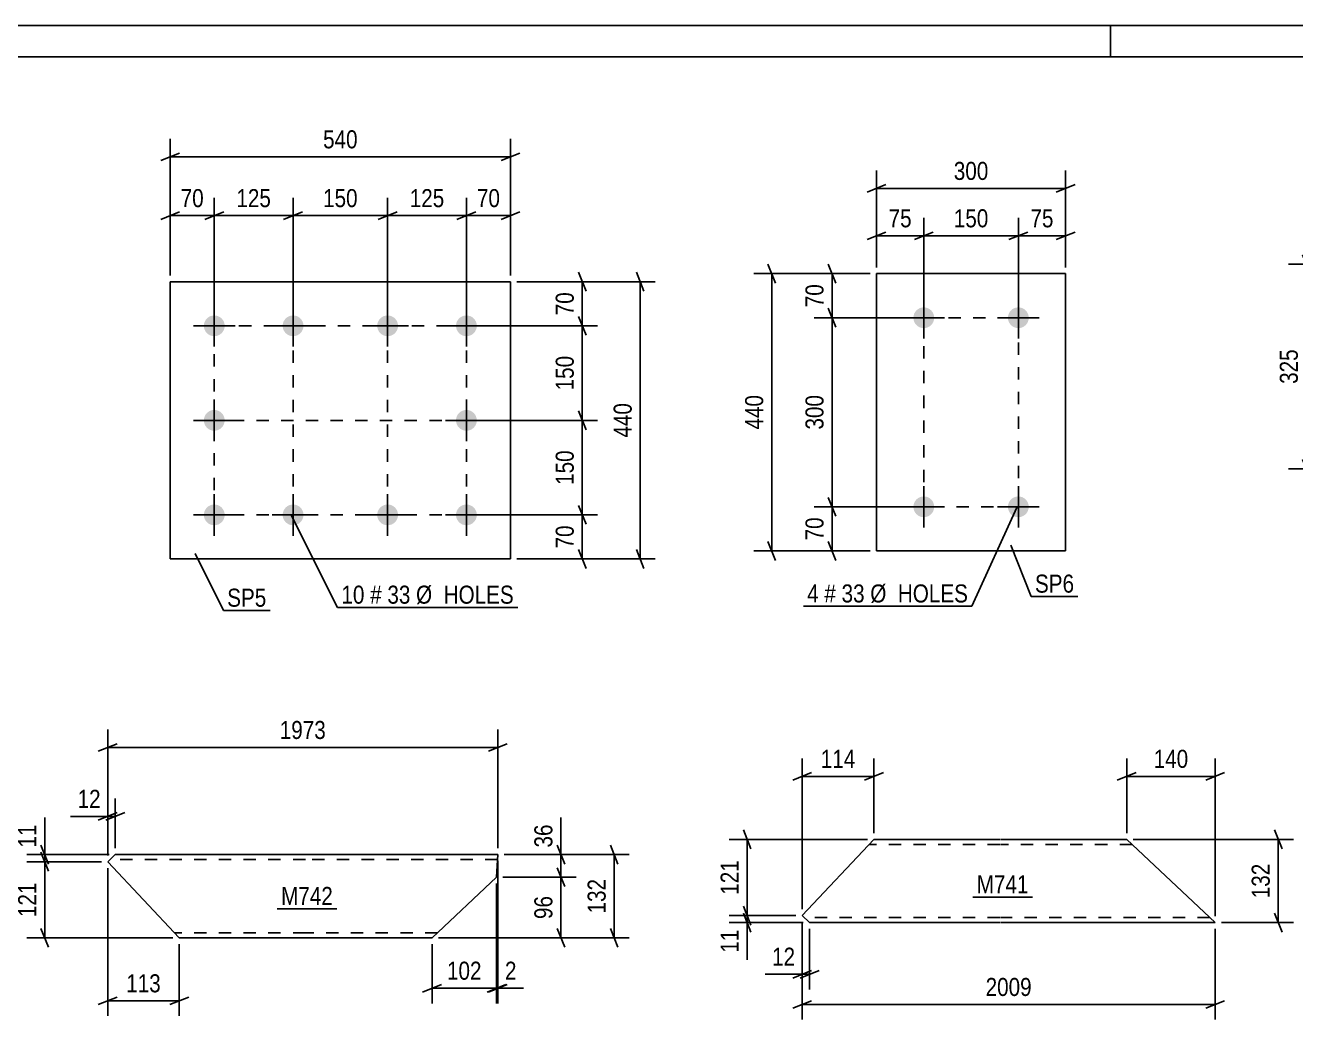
# Model space of a CAD drawing. Header units: millimetres. Extents: x 0 to 841, y 0 to 594.
# Drawn here: x 458.9 to 660.4, y 436.2 to 594 of the extents above; entities that cross this region are included whole.
import ezdxf

# ---------------------------------------------------------------- set-up
doc = ezdxf.new("R2010")
doc.units = ezdxf.units.MM
doc.linetypes.add('DXK_LINE_DOT2', pattern=[3.9198, 1.9599, -1.9599])
doc.styles.add('Arial Narrow', font='ARIALN.TTF', dxfattribs={"height": 0.2})

# ---------------------------------------------------------------- blocks, each defined once
blk = doc.blocks.new('Unknown-761548639-1132')
at = {"color": 5, "linetype": 'Continuous'}
for p, q in [((841, 594), (0, 594)), ((631, 589), (631, 594)), ((836, 589), (5, 589))]:
    blk.add_line(p, q, dxfattribs=at)
blk = doc.blocks.new('Part-761548639-13704 - 13703')
at = {"color": 2, "linetype": 'Continuous'}
for p, q in [((473.14, 462.42), (471.94, 461.29)), ((503.29, 462.42), (473.14, 462.42)), ((533.83, 462.42), (503.39, 462.42)), ((533.83, 462.42), (533.61, 458.84)), ((483.29, 449.22), (471.94, 461.29)), ((533.61, 458.84), (523.39, 449.22)), ((503.29, 449.22), (483.29, 449.22)), ((523.39, 449.22), (503.39, 449.22))]:
    blk.add_line(p, q, dxfattribs=at)
at = {"color": 7, "linetype": 'DXK_LINE_DOT2'}
for p, q in [((503.29, 461.62), (472.29, 461.62)), ((533.78, 461.62), (503.39, 461.62)), ((503.29, 450.02), (482.53, 450.02)), ((524.24, 450.02), (503.39, 450.02))]:
    blk.add_line(p, q, dxfattribs=at)
blk = doc.blocks.new('Part-761548639-13711 - 13710')
at = {"color": 2, "linetype": 'Continuous'}
for p, q in [((582.11, 452.74), (593.49, 464.84)), ((613.49, 464.84), (593.49, 464.84)), ((633.59, 464.84), (613.59, 464.84)), ((647.63, 451.64), (633.59, 464.84)), ((583.28, 451.64), (582.11, 452.74)), ((613.49, 451.64), (583.28, 451.64)), ((647.63, 451.64), (613.59, 451.64))]:
    blk.add_line(p, q, dxfattribs=at)
at = {"color": 7, "linetype": 'DXK_LINE_DOT2'}
for p, q in [((613.49, 464.04), (592.74, 464.04)), ((634.44, 464.04), (613.59, 464.04)), ((613.49, 452.44), (582.43, 452.44)), ((646.78, 452.44), (613.59, 452.44)), ((646.53, 452.68), (646.58, 452.63)), ((646.71, 452.5), (646.78, 452.44))]:
    blk.add_line(p, q, dxfattribs=at)
blk = doc.blocks.new('Part-761548639-13767 - 13766')
at = {"color": 2, "linetype": 'Continuous'}
for p, q in [((593.9, 554.61), (593.9, 510.61)), ((593.9, 554.61), (623.9, 554.61)), ((623.9, 554.61), (623.9, 510.61)), ((593.9, 510.61), (623.9, 510.61))]:
    blk.add_line(p, q, dxfattribs=at)
blk = doc.blocks.new('Bolt-761548639-13768 - 13766')
at = {"linetype": 'Continuous'}
for points in [[(601.4, 549.26, -1), (601.4, 545.96, -1)], [(616.4, 549.26, -1), (616.4, 545.96, -1)], [(601.4, 519.26, -1), (601.4, 515.96, -1)], [(616.4, 519.26, -1), (616.4, 515.96, -1)]]:
    blk.add_hatch(color=1, dxfattribs=at).paths.add_polyline_path(points)
at = {"color": 1, "linetype": 'Continuous'}
for p, q in [((601.4, 550.91), (601.4, 544.31)), ((616.4, 550.91), (616.4, 544.31)), ((598.1, 547.61), (604.7, 547.61)), ((613.1, 547.61), (619.7, 547.61)), ((601.4, 520.91), (601.4, 514.31)), ((616.4, 520.91), (616.4, 514.31)), ((598.1, 517.61), (604.7, 517.61)), ((613.1, 517.61), (619.7, 517.61))]:
    blk.add_line(p, q, dxfattribs=at)
blk = doc.blocks.new('Part-761548639-13776 - 13775')
at = {"color": 2, "linetype": 'Continuous'}
for p, q in [((481.84, 509.33), (481.84, 553.33)), ((481.84, 553.33), (535.84, 553.33)), ((535.84, 553.33), (535.84, 509.33)), ((535.84, 509.33), (481.84, 509.33))]:
    blk.add_line(p, q, dxfattribs=at)
blk = doc.blocks.new('Bolt-761548639-13777 - 13775')
at = {"linetype": 'Continuous'}
for points in [[(488.84, 547.98, -1), (488.84, 544.68, -1)], [(501.34, 547.98, -1), (501.34, 544.68, -1)], [(516.34, 547.98, -1), (516.34, 544.68, -1)], [(528.84, 547.98, -1), (528.84, 544.68, -1)], [(488.84, 532.98, -1), (488.84, 529.68, -1)], [(528.84, 532.98, -1), (528.84, 529.68, -1)], [(488.84, 517.98, -1), (488.84, 514.68, -1)], [(501.34, 517.98, -1), (501.34, 514.68, -1)], [(516.34, 517.98, -1), (516.34, 514.68, -1)], [(528.84, 517.98, -1), (528.84, 514.68, -1)]]:
    blk.add_hatch(color=1, dxfattribs=at).paths.add_polyline_path(points)
at = {"color": 1, "linetype": 'Continuous'}
for p, q in [((488.84, 549.63), (488.84, 543.03)), ((501.34, 549.63), (501.34, 543.03)), ((516.34, 549.63), (516.34, 543.03)), ((528.84, 549.63), (528.84, 543.03)), ((485.54, 546.33), (492.14, 546.33)), ((498.04, 546.33), (504.64, 546.33)), ((513.04, 546.33), (519.64, 546.33)), ((525.54, 546.33), (532.14, 546.33)), ((488.84, 534.63), (488.84, 528.03)), ((528.84, 534.63), (528.84, 528.03)), ((485.54, 531.33), (492.14, 531.33)), ((525.54, 531.33), (532.14, 531.33)), ((488.84, 519.63), (488.84, 513.03)), ((501.34, 519.63), (501.34, 513.03)), ((516.34, 519.63), (516.34, 513.03)), ((528.84, 519.63), (528.84, 513.03)), ((485.54, 516.33), (492.14, 516.33)), ((498.04, 516.33), (504.64, 516.33)), ((513.04, 516.33), (519.64, 516.33)), ((525.54, 516.33), (532.14, 516.33))]:
    blk.add_line(p, q, dxfattribs=at)
blk = doc.blocks.new('Rectangle-761548639-20923 - 13766')
at = {"color": 1, "linetype": 'DXK_LINE_DOT2'}
blk.add_lwpolyline([(601.4, 547.61), (616.4, 547.61), (616.4, 517.61), (601.4, 517.61), (601.4, 547.61)], close=True, dxfattribs=at)
blk = doc.blocks.new('Rectangle-761548639-20885 - 13775')
at = {"color": 1, "linetype": 'DXK_LINE_DOT2'}
blk.add_lwpolyline([(488.84, 546.33), (528.84, 546.33), (528.84, 516.33), (488.84, 516.33), (488.84, 546.33)], close=True, dxfattribs=at)
blk = doc.blocks.new('Line-761548639-20895 - 13775')
at = {"color": 1, "linetype": 'DXK_LINE_DOT2'}
blk.add_line((501.34, 546.33), (501.34, 516.13), dxfattribs=at)
blk = doc.blocks.new('Line-761548639-20899 - 13775')
at = {"color": 1, "linetype": 'DXK_LINE_DOT2'}
blk.add_line((516.34, 546.33), (516.34, 516.33), dxfattribs=at)
blk = doc.blocks.new('Line-761548639-20906 - 13775')
at = {"color": 1, "linetype": 'DXK_LINE_DOT2'}
blk.add_line((528.84, 531.33), (488.94, 531.33), dxfattribs=at)
blk = doc.blocks.new('StraightDimension-761548639-21316 - 13703')
at = {"color": 7, "linetype": 'Continuous'}
for p, q in [((461.34, 463.92), (462.54, 460.92)), ((472.14, 462.42), (459.09, 462.42)), ((462.54, 459.79), (461.34, 462.79)), ((461.94, 461.29), (461.94, 462.42)), ((470.94, 461.29), (459.09, 461.29))]:
    blk.add_line(p, q, dxfattribs=at)
at = {"color": 0}
blk.add_wipeout([(461.19, 467.8), (456.99, 467.8), (456.99, 462.95), (461.19, 462.95)], dxfattribs=at)
at = {"color": 7, "linetype": 'Continuous'}
blk.add_line((461.94, 462.42), (461.94, 468.33), dxfattribs=at)
blk.add_line((461.94, 462.42), (461.94, 468.33), dxfattribs=at)
at = {"color": 3, "style": 'Arial Narrow'}
blk.add_text('11', height=2.863, rotation=90.0002, dxfattribs=at).set_placement((460.59, 463.55))
blk = doc.blocks.new('StraightDimension-761548639-14001 - 13703')
at = {"color": 7, "linetype": 'Continuous'}
for p, q in [((471.94, 462.29), (471.94, 482.27)), ((533.83, 463.42), (533.83, 482.27)), ((473.44, 480.02), (470.44, 478.82)), ((532.33, 478.82), (535.33, 480.02)), ((471.94, 479.42), (533.83, 479.42))]:
    blk.add_line(p, q, dxfattribs=at)
at = {"color": 0}
blk.add_wipeout([(507.14, 480.17), (507.14, 484.37), (498.63, 484.37), (498.63, 480.17)], dxfattribs=at)
at = {"color": 3, "style": 'Arial Narrow'}
blk.add_text('1973', height=2.863, dxfattribs=at).set_placement((499.23, 480.77))
blk = doc.blocks.new('StraightDimension-761548639-13993 - 13703')
at = {"color": 7, "linetype": 'Continuous'}
for p, q in [((543.23, 463.92), (544.43, 460.92)), ((534.83, 462.42), (546.23, 462.42)), ((543.83, 458.84), (543.83, 462.42)), ((544.43, 457.34), (543.23, 460.34)), ((534.61, 458.84), (546.23, 458.84))]:
    blk.add_line(p, q, dxfattribs=at)
at = {"color": 0}
blk.add_wipeout([(543.08, 467.8), (538.88, 467.8), (538.88, 462.95), (543.08, 462.95)], dxfattribs=at)
at = {"color": 7, "linetype": 'Continuous'}
blk.add_line((543.83, 462.42), (543.83, 468.33), dxfattribs=at)
blk.add_line((543.83, 462.42), (543.83, 468.33), dxfattribs=at)
at = {"color": 3, "style": 'Arial Narrow'}
blk.add_text('36', height=2.863, rotation=90.0002, dxfattribs=at).set_placement((542.48, 463.55))
blk = doc.blocks.new('StraightDimension-761548639-13981 - 13703')
at = {"color": 7, "linetype": 'Continuous'}
for p, q in [((471.94, 462.29), (471.94, 471.34)), ((473.14, 463.42), (473.14, 471.34)), ((470.44, 467.89), (473.44, 469.09)), ((474.64, 469.09), (471.64, 467.89)), ((471.94, 468.49), (473.14, 468.49))]:
    blk.add_line(p, q, dxfattribs=at)
at = {"color": 0}
blk.add_wipeout([(471.41, 469.24), (471.41, 473.44), (466.56, 473.44), (466.56, 469.24)], dxfattribs=at)
at = {"color": 7, "linetype": 'Continuous'}
blk.add_line((471.94, 468.49), (466.03, 468.49), dxfattribs=at)
blk.add_line((471.94, 468.49), (466.03, 468.49), dxfattribs=at)
at = {"color": 3, "style": 'Arial Narrow'}
blk.add_text('12', height=2.863, dxfattribs=at).set_placement((467.16, 469.84))
blk = doc.blocks.new('StraightDimension-761548639-13973 - 13703')
at = {"color": 7, "linetype": 'Continuous'}
for p, q in [((471.94, 460.29), (471.94, 436.82)), ((483.29, 448.22), (483.29, 436.82)), ((470.44, 438.62), (473.44, 439.82)), ((484.79, 439.82), (481.79, 438.62)), ((471.94, 439.22), (483.29, 439.22))]:
    blk.add_line(p, q, dxfattribs=at)
at = {"color": 0}
blk.add_wipeout([(480.95, 439.97), (480.95, 444.17), (474.27, 444.17), (474.27, 439.97)], dxfattribs=at)
at = {"color": 3, "style": 'Arial Narrow'}
blk.add_text('113', height=2.863, dxfattribs=at).set_placement((474.87, 440.57))
blk = doc.blocks.new('StraightDimension-761548639-13994 - 13703')
at = {"color": 7, "linetype": 'Continuous'}
for p, q in [((543.23, 460.34), (544.43, 457.34)), ((534.61, 458.84), (546.23, 458.84)), ((543.83, 449.22), (543.83, 458.84)), ((544.43, 447.72), (543.23, 450.72)), ((524.39, 449.22), (546.23, 449.22))]:
    blk.add_line(p, q, dxfattribs=at)
at = {"color": 0}
blk.add_wipeout([(543.08, 456.46), (538.88, 456.46), (538.88, 451.6), (543.08, 451.6)], dxfattribs=at)
at = {"color": 3, "style": 'Arial Narrow'}
blk.add_text('96', height=2.863, rotation=90.0002, dxfattribs=at).set_placement((542.48, 452.2))
blk = doc.blocks.new('StraightDimension-761548639-21317 - 13703')
at = {"color": 7, "linetype": 'Continuous'}
for p, q in [((461.34, 462.79), (462.54, 459.79)), ((470.94, 461.29), (459.09, 461.29)), ((461.94, 449.22), (461.94, 461.29)), ((462.54, 447.72), (461.34, 450.72)), ((482.29, 449.22), (459.09, 449.22))]:
    blk.add_line(p, q, dxfattribs=at)
at = {"color": 0}
blk.add_wipeout([(461.19, 458.6), (456.99, 458.6), (456.99, 451.91), (461.19, 451.91)], dxfattribs=at)
at = {"color": 3, "style": 'Arial Narrow'}
blk.add_text('121', height=2.863, rotation=90.0002, dxfattribs=at).set_placement((460.59, 452.51))
blk = doc.blocks.new('StraightDimension-761548639-21427 - 13703')
at = {"color": 7, "linetype": 'Continuous'}
for p, q in [((552.88, 460.92), (551.68, 463.92)), ((534.83, 462.42), (554.68, 462.42)), ((552.28, 449.22), (552.28, 462.42)), ((551.68, 450.72), (552.88, 447.72)), ((524.39, 449.22), (554.68, 449.22))]:
    blk.add_line(p, q, dxfattribs=at)
at = {"color": 0}
blk.add_wipeout([(551.53, 459.16), (547.33, 459.16), (547.33, 452.48), (551.53, 452.48)], dxfattribs=at)
at = {"color": 3, "style": 'Arial Narrow'}
blk.add_text('132', height=2.863, rotation=90.0002, dxfattribs=at).set_placement((550.93, 453.08))
blk = doc.blocks.new('StraightDimension-761548639-21441 - 13703')
at = {"color": 7, "linetype": 'Continuous'}
for p, q in [((533.83, 461.42), (533.83, 438.82)), ((533.61, 457.84), (533.61, 438.82)), ((532.11, 440.62), (535.11, 441.82)), ((535.33, 441.82), (532.33, 440.62)), ((533.61, 441.22), (533.83, 441.22))]:
    blk.add_line(p, q, dxfattribs=at)
at = {"color": 0}
blk.add_wipeout([(537.39, 441.97), (537.39, 446.17), (534.36, 446.17), (534.36, 441.97)], dxfattribs=at)
at = {"color": 7, "linetype": 'Continuous'}
blk.add_line((533.83, 441.22), (537.91, 441.22), dxfattribs=at)
blk.add_line((533.83, 441.22), (537.91, 441.22), dxfattribs=at)
at = {"color": 3, "style": 'Arial Narrow'}
blk.add_text('2', height=2.86, dxfattribs=at).set_placement((534.96, 442.57))
blk = doc.blocks.new('StraightDimension-761548639-21442 - 13703')
at = {"color": 7, "linetype": 'Continuous'}
for p, q in [((533.61, 457.84), (533.61, 438.82)), ((523.39, 448.22), (523.39, 438.82)), ((521.89, 440.62), (524.89, 441.82)), ((535.11, 441.82), (532.11, 440.62)), ((523.39, 441.22), (533.61, 441.22))]:
    blk.add_line(p, q, dxfattribs=at)
at = {"color": 0}
blk.add_wipeout([(531.84, 441.97), (531.84, 446.17), (525.16, 446.17), (525.16, 441.97)], dxfattribs=at)
at = {"color": 3, "style": 'Arial Narrow'}
blk.add_text('102', height=2.863, dxfattribs=at).set_placement((525.76, 442.57))
blk = doc.blocks.new('StraightDimension-761548639-21466 - 13710')
at = {"color": 7, "linetype": 'Continuous'}
for p, q in [((572.78, 466.34), (573.98, 463.34)), ((592.49, 464.84), (570.53, 464.84)), ((573.38, 452.74), (573.38, 464.84)), ((573.98, 451.24), (572.78, 454.24)), ((581.11, 452.74), (570.53, 452.74))]:
    blk.add_line(p, q, dxfattribs=at)
at = {"color": 0}
blk.add_wipeout([(572.63, 462.13), (568.43, 462.13), (568.43, 455.45), (572.63, 455.45)], dxfattribs=at)
at = {"color": 3, "style": 'Arial Narrow'}
blk.add_text('121', height=2.863, rotation=90.0002, dxfattribs=at).set_placement((572.03, 456.05))
blk = doc.blocks.new('StraightDimension-761548639-14013 - 13710')
at = {"color": 7, "linetype": 'Continuous'}
for p, q in [((582.11, 451.74), (582.11, 441.04)), ((583.28, 450.64), (583.28, 441.04)), ((580.61, 442.84), (583.61, 444.04)), ((584.78, 444.04), (581.78, 442.84)), ((582.11, 443.44), (583.28, 443.44))]:
    blk.add_line(p, q, dxfattribs=at)
at = {"color": 0}
blk.add_wipeout([(581.59, 444.19), (581.59, 448.39), (576.73, 448.39), (576.73, 444.19)], dxfattribs=at)
at = {"color": 7, "linetype": 'Continuous'}
blk.add_line((582.11, 443.44), (576.21, 443.44), dxfattribs=at)
blk.add_line((582.11, 443.44), (576.21, 443.44), dxfattribs=at)
at = {"color": 3, "style": 'Arial Narrow'}
blk.add_text('12', height=2.863, dxfattribs=at).set_placement((577.33, 444.79))
blk = doc.blocks.new('StraightDimension-761548639-14005 - 13710')
at = {"color": 7, "linetype": 'Continuous'}
for p, q in [((633.59, 465.84), (633.59, 477.69)), ((647.63, 452.64), (647.63, 477.69)), ((635.09, 475.44), (632.09, 474.24)), ((633.59, 474.84), (647.63, 474.84)), ((646.13, 474.24), (649.13, 475.44))]:
    blk.add_line(p, q, dxfattribs=at)
at = {"color": 0}
blk.add_wipeout([(643.95, 475.59), (643.95, 479.79), (637.27, 479.79), (637.27, 475.59)], dxfattribs=at)
at = {"color": 3, "style": 'Arial Narrow'}
blk.add_text('140', height=2.863, dxfattribs=at).set_placement((637.87, 476.19))
blk = doc.blocks.new('StraightDimension-761548639-14025 - 13710')
at = {"color": 7, "linetype": 'Continuous'}
for p, q in [((658.23, 463.34), (657.03, 466.34)), ((634.59, 464.84), (660.03, 464.84)), ((657.63, 451.64), (657.63, 464.84)), ((648.63, 451.64), (660.03, 451.64)), ((657.03, 453.14), (658.23, 450.14))]:
    blk.add_line(p, q, dxfattribs=at)
at = {"color": 0}
blk.add_wipeout([(656.88, 461.58), (652.68, 461.58), (652.68, 454.9), (656.88, 454.9)], dxfattribs=at)
at = {"color": 3, "style": 'Arial Narrow'}
blk.add_text('132', height=2.863, rotation=90.0002, dxfattribs=at).set_placement((656.28, 455.5))
blk = doc.blocks.new('StraightDimension-761548639-14009 - 13710')
at = {"color": 7, "linetype": 'Continuous'}
for p, q in [((582.11, 453.74), (582.11, 477.69)), ((593.49, 465.84), (593.49, 477.69)), ((580.61, 474.24), (583.61, 475.44)), ((582.11, 474.84), (593.49, 474.84)), ((594.99, 475.44), (591.99, 474.24))]:
    blk.add_line(p, q, dxfattribs=at)
at = {"color": 0}
blk.add_wipeout([(591.14, 475.59), (591.14, 479.79), (584.46, 479.79), (584.46, 475.59)], dxfattribs=at)
at = {"color": 3, "style": 'Arial Narrow'}
blk.add_text('114', height=2.863, dxfattribs=at).set_placement((585.06, 476.19))
blk = doc.blocks.new('StraightDimension-761548639-14031 - 13710')
at = {"color": 7, "linetype": 'Continuous'}
for p, q in [((582.11, 451.74), (582.11, 436.24)), ((647.63, 450.64), (647.63, 436.24)), ((583.61, 439.24), (580.61, 438.04)), ((582.11, 438.64), (647.63, 438.64)), ((646.13, 438.04), (649.13, 439.24))]:
    blk.add_line(p, q, dxfattribs=at)
at = {"color": 0}
blk.add_wipeout([(619.13, 439.39), (619.13, 443.59), (610.61, 443.59), (610.61, 439.39)], dxfattribs=at)
at = {"color": 3, "style": 'Arial Narrow'}
blk.add_text('2009', height=2.863, dxfattribs=at).set_placement((611.21, 439.99))
blk = doc.blocks.new('StraightDimension-761548639-21467 - 13710')
at = {"color": 7, "linetype": 'Continuous'}
for p, q in [((572.78, 454.24), (573.98, 451.24)), ((581.11, 452.74), (570.53, 452.74)), ((582.28, 451.64), (570.53, 451.64)), ((573.98, 450.14), (572.78, 453.14)), ((573.38, 451.64), (573.38, 452.74))]:
    blk.add_line(p, q, dxfattribs=at)
at = {"color": 0}
blk.add_wipeout([(572.63, 451.12), (568.43, 451.12), (568.43, 446.26), (572.63, 446.26)], dxfattribs=at)
at = {"color": 7, "linetype": 'Continuous'}
blk.add_line((573.38, 451.64), (573.38, 445.74), dxfattribs=at)
blk.add_line((573.38, 451.64), (573.38, 445.74), dxfattribs=at)
at = {"color": 3, "style": 'Arial Narrow'}
blk.add_text('11', height=2.863, rotation=90.0002, dxfattribs=at).set_placement((572.03, 446.86))
blk = doc.blocks.new('StraightDimension-761548639-14071 - 13742')
at = {"color": 7, "linetype": 'Continuous'}
for p, q in [((662.69, 554.62), (661.49, 557.62)), ((680.76, 556.12), (659.24, 556.12)), ((662.09, 523.62), (662.09, 556.12)), ((661.49, 525.12), (662.69, 522.12)), ((680.76, 523.62), (659.24, 523.62))]:
    blk.add_line(p, q, dxfattribs=at)
at = {"color": 0}
blk.add_wipeout([(661.34, 543.21), (657.14, 543.21), (657.14, 536.52), (661.34, 536.52)], dxfattribs=at)
at = {"color": 3, "style": 'Arial Narrow'}
blk.add_text('325', height=2.863, rotation=90.0002, dxfattribs=at).set_placement((660.74, 537.12))
blk = doc.blocks.new('StraightDimension-761548639-14112 - 13766')
at = {"color": 7, "linetype": 'Continuous'}
for p, q in [((587.44, 546.11), (586.24, 549.11)), ((600.4, 547.61), (583.99, 547.61)), ((586.84, 517.61), (586.84, 547.61)), ((586.24, 519.11), (587.44, 516.11)), ((600.4, 517.61), (583.99, 517.61))]:
    blk.add_line(p, q, dxfattribs=at)
at = {"color": 0}
blk.add_wipeout([(586.09, 535.95), (581.89, 535.95), (581.89, 529.27), (586.09, 529.27)], dxfattribs=at)
at = {"color": 3, "style": 'Arial Narrow'}
blk.add_text('300', height=2.863, rotation=90.0002, dxfattribs=at).set_placement((585.49, 529.87))
blk = doc.blocks.new('StraightDimension-761548639-14113 - 13766')
at = {"color": 7, "linetype": 'Continuous'}
for p, q in [((586.24, 519.11), (587.44, 516.11)), ((600.4, 517.61), (583.99, 517.61)), ((586.84, 510.61), (586.84, 517.61)), ((587.44, 509.11), (586.24, 512.11)), ((592.9, 510.61), (583.99, 510.61))]:
    blk.add_line(p, q, dxfattribs=at)
at = {"color": 0}
blk.add_wipeout([(586.09, 516.54), (581.89, 516.54), (581.89, 511.68), (586.09, 511.68)], dxfattribs=at)
at = {"color": 3, "style": 'Arial Narrow'}
blk.add_text('70', height=2.863, rotation=90.0002, dxfattribs=at).set_placement((585.49, 512.28))
blk = doc.blocks.new('StraightDimension-761548639-14111 - 13766')
at = {"color": 7, "linetype": 'Continuous'}
for p, q in [((592.9, 554.61), (583.99, 554.61)), ((586.24, 556.11), (587.44, 553.11)), ((586.84, 547.61), (586.84, 554.61)), ((587.44, 546.11), (586.24, 549.11)), ((600.4, 547.61), (583.99, 547.61))]:
    blk.add_line(p, q, dxfattribs=at)
at = {"color": 0}
blk.add_wipeout([(586.09, 553.54), (581.89, 553.54), (581.89, 548.68), (586.09, 548.68)], dxfattribs=at)
at = {"color": 3, "style": 'Arial Narrow'}
blk.add_text('70', height=2.863, rotation=90.0002, dxfattribs=at).set_placement((585.49, 549.28))
blk = doc.blocks.new('StraightDimension-761548639-14123 - 13766')
at = {"color": 7, "linetype": 'Continuous'}
for p, q in [((592.9, 554.61), (574.42, 554.61)), ((577.87, 553.11), (576.67, 556.11)), ((577.27, 510.61), (577.27, 554.61)), ((576.67, 512.11), (577.87, 509.11)), ((592.9, 510.61), (574.42, 510.61))]:
    blk.add_line(p, q, dxfattribs=at)
at = {"color": 0}
blk.add_wipeout([(576.52, 535.95), (572.32, 535.95), (572.32, 529.27), (576.52, 529.27)], dxfattribs=at)
at = {"color": 3, "style": 'Arial Narrow'}
blk.add_text('440', height=2.863, rotation=90.0002, dxfattribs=at).set_placement((575.92, 529.87))
blk = doc.blocks.new('StraightDimension-761548639-14127 - 13766')
at = {"color": 7, "linetype": 'Continuous'}
for p, q in [((616.4, 548.61), (616.4, 563.46)), ((623.9, 555.61), (623.9, 563.46)), ((614.9, 560.01), (617.9, 561.21)), ((616.4, 560.61), (623.9, 560.61)), ((625.4, 561.21), (622.4, 560.01))]:
    blk.add_line(p, q, dxfattribs=at)
at = {"color": 0}
blk.add_wipeout([(622.58, 561.36), (622.58, 565.56), (617.72, 565.56), (617.72, 561.36)], dxfattribs=at)
at = {"color": 3, "style": 'Arial Narrow'}
blk.add_text('75', height=2.863, dxfattribs=at).set_placement((618.32, 561.96))
blk = doc.blocks.new('StraightDimension-761548639-14128 - 13766')
at = {"color": 7, "linetype": 'Continuous'}
for p, q in [((601.4, 548.61), (601.4, 563.46)), ((616.4, 548.61), (616.4, 563.46)), ((602.9, 561.21), (599.9, 560.01)), ((601.4, 560.61), (616.4, 560.61)), ((614.9, 560.01), (617.9, 561.21))]:
    blk.add_line(p, q, dxfattribs=at)
at = {"color": 0}
blk.add_wipeout([(612.24, 561.36), (612.24, 565.56), (605.56, 565.56), (605.56, 561.36)], dxfattribs=at)
at = {"color": 3, "style": 'Arial Narrow'}
blk.add_text('150', height=2.863, dxfattribs=at).set_placement((606.16, 561.96))
blk = doc.blocks.new('StraightDimension-761548639-14129 - 13766')
at = {"color": 7, "linetype": 'Continuous'}
for p, q in [((593.9, 555.61), (593.9, 563.46)), ((601.4, 548.61), (601.4, 563.46)), ((592.4, 560.01), (595.4, 561.21)), ((593.9, 560.61), (601.4, 560.61)), ((602.9, 561.21), (599.9, 560.01))]:
    blk.add_line(p, q, dxfattribs=at)
at = {"color": 0}
blk.add_wipeout([(600.08, 561.36), (600.08, 565.56), (595.22, 565.56), (595.22, 561.36)], dxfattribs=at)
at = {"color": 3, "style": 'Arial Narrow'}
blk.add_text('75', height=2.863, dxfattribs=at).set_placement((595.82, 561.96))
blk = doc.blocks.new('StraightDimension-761548639-14139 - 13766')
at = {"color": 7, "linetype": 'Continuous'}
for p, q in [((593.9, 555.61), (593.9, 570.98)), ((623.9, 555.61), (623.9, 570.98)), ((595.4, 568.73), (592.4, 567.53)), ((622.4, 567.53), (625.4, 568.73)), ((593.9, 568.13), (623.9, 568.13))]:
    blk.add_line(p, q, dxfattribs=at)
at = {"color": 0}
blk.add_wipeout([(612.24, 568.88), (612.24, 573.08), (605.56, 573.08), (605.56, 568.88)], dxfattribs=at)
at = {"color": 3, "style": 'Arial Narrow'}
blk.add_text('300', height=2.863, dxfattribs=at).set_placement((606.16, 569.48))
blk = doc.blocks.new('StraightDimension-761548639-14167 - 13775')
at = {"color": 7, "linetype": 'Continuous'}
for p, q in [((481.84, 554.33), (481.84, 566.66)), ((488.84, 547.33), (488.84, 566.66)), ((480.34, 563.21), (483.34, 564.41)), ((490.34, 564.41), (487.34, 563.21)), ((481.84, 563.81), (488.84, 563.81))]:
    blk.add_line(p, q, dxfattribs=at)
at = {"color": 0}
blk.add_wipeout([(487.77, 564.56), (487.77, 568.76), (482.91, 568.76), (482.91, 564.56)], dxfattribs=at)
at = {"color": 3, "style": 'Arial Narrow'}
blk.add_text('70', height=2.863, dxfattribs=at).set_placement((483.51, 565.16))
blk = doc.blocks.new('StraightDimension-761548639-14159 - 13775')
at = {"color": 7, "linetype": 'Continuous'}
for p, q in [((557.01, 551.83), (555.81, 554.83)), ((536.84, 553.33), (558.81, 553.33)), ((556.41, 509.33), (556.41, 553.33)), ((555.81, 510.83), (557.01, 507.83)), ((536.84, 509.33), (558.81, 509.33))]:
    blk.add_line(p, q, dxfattribs=at)
at = {"color": 0}
blk.add_wipeout([(555.66, 534.67), (551.46, 534.67), (551.46, 527.99), (555.66, 527.99)], dxfattribs=at)
at = {"color": 3, "style": 'Arial Narrow'}
blk.add_text('440', height=2.863, rotation=90.0002, dxfattribs=at).set_placement((555.06, 528.59))
blk = doc.blocks.new('StraightDimension-761548639-14143 - 13775')
at = {"color": 7, "linetype": 'Continuous'}
for p, q in [((546.62, 554.83), (547.82, 551.83)), ((536.84, 553.33), (549.62, 553.33)), ((547.22, 546.33), (547.22, 553.33)), ((529.84, 546.33), (549.62, 546.33)), ((547.82, 544.83), (546.62, 547.83))]:
    blk.add_line(p, q, dxfattribs=at)
at = {"color": 0}
blk.add_wipeout([(546.47, 552.26), (542.27, 552.26), (542.27, 547.4), (546.47, 547.4)], dxfattribs=at)
at = {"color": 3, "style": 'Arial Narrow'}
blk.add_text('70', height=2.863, rotation=90.0002, dxfattribs=at).set_placement((545.87, 548))
blk = doc.blocks.new('StraightDimension-761548639-14144 - 13775')
at = {"color": 7, "linetype": 'Continuous'}
for p, q in [((529.84, 546.33), (549.62, 546.33)), ((547.82, 544.83), (546.62, 547.83)), ((547.22, 531.33), (547.22, 546.33)), ((546.62, 532.83), (547.82, 529.83)), ((529.84, 531.33), (549.62, 531.33))]:
    blk.add_line(p, q, dxfattribs=at)
at = {"color": 0}
blk.add_wipeout([(546.47, 542.17), (542.27, 542.17), (542.27, 535.49), (546.47, 535.49)], dxfattribs=at)
at = {"color": 3, "style": 'Arial Narrow'}
blk.add_text('150', height=2.863, rotation=90.0002, dxfattribs=at).set_placement((545.87, 536.09))
blk = doc.blocks.new('StraightDimension-761548639-14145 - 13775')
at = {"color": 7, "linetype": 'Continuous'}
for p, q in [((547.82, 529.83), (546.62, 532.83)), ((529.84, 531.33), (549.62, 531.33)), ((547.22, 516.33), (547.22, 531.33)), ((529.84, 516.33), (549.62, 516.33)), ((546.62, 517.83), (547.82, 514.83))]:
    blk.add_line(p, q, dxfattribs=at)
at = {"color": 0}
blk.add_wipeout([(546.47, 527.17), (542.27, 527.17), (542.27, 520.49), (546.47, 520.49)], dxfattribs=at)
at = {"color": 3, "style": 'Arial Narrow'}
blk.add_text('150', height=2.863, rotation=90.0002, dxfattribs=at).set_placement((545.87, 521.09))
blk = doc.blocks.new('StraightDimension-761548639-14146 - 13775')
at = {"color": 7, "linetype": 'Continuous'}
for p, q in [((529.84, 516.33), (549.62, 516.33)), ((546.62, 517.83), (547.82, 514.83)), ((547.22, 509.33), (547.22, 516.33)), ((547.82, 507.83), (546.62, 510.83)), ((536.84, 509.33), (549.62, 509.33))]:
    blk.add_line(p, q, dxfattribs=at)
at = {"color": 0}
blk.add_wipeout([(546.47, 515.26), (542.27, 515.26), (542.27, 510.4), (546.47, 510.4)], dxfattribs=at)
at = {"color": 3, "style": 'Arial Narrow'}
blk.add_text('70', height=2.863, rotation=90.0002, dxfattribs=at).set_placement((545.87, 511))
blk = doc.blocks.new('StraightDimension-761548639-14163 - 13775')
at = {"color": 7, "linetype": 'Continuous'}
for p, q in [((528.84, 547.33), (528.84, 566.66)), ((535.84, 554.33), (535.84, 566.66)), ((527.34, 563.21), (530.34, 564.41)), ((537.34, 564.41), (534.34, 563.21)), ((528.84, 563.81), (535.84, 563.81))]:
    blk.add_line(p, q, dxfattribs=at)
at = {"color": 0}
blk.add_wipeout([(534.77, 564.56), (534.77, 568.76), (529.91, 568.76), (529.91, 564.56)], dxfattribs=at)
at = {"color": 3, "style": 'Arial Narrow'}
blk.add_text('70', height=2.863, dxfattribs=at).set_placement((530.51, 565.16))
blk = doc.blocks.new('StraightDimension-761548639-14164 - 13775')
at = {"color": 7, "linetype": 'Continuous'}
for p, q in [((516.34, 547.33), (516.34, 566.66)), ((528.84, 547.33), (528.84, 566.66)), ((514.84, 563.21), (517.84, 564.41)), ((530.34, 564.41), (527.34, 563.21)), ((516.34, 563.81), (528.84, 563.81))]:
    blk.add_line(p, q, dxfattribs=at)
at = {"color": 0}
blk.add_wipeout([(525.93, 564.56), (525.93, 568.76), (519.25, 568.76), (519.25, 564.56)], dxfattribs=at)
at = {"color": 3, "style": 'Arial Narrow'}
blk.add_text('125', height=2.863, dxfattribs=at).set_placement((519.85, 565.16))
blk = doc.blocks.new('StraightDimension-761548639-14165 - 13775')
at = {"color": 7, "linetype": 'Continuous'}
for p, q in [((501.34, 547.33), (501.34, 566.66)), ((516.34, 547.33), (516.34, 566.66)), ((502.84, 564.41), (499.84, 563.21)), ((514.84, 563.21), (517.84, 564.41)), ((501.34, 563.81), (516.34, 563.81))]:
    blk.add_line(p, q, dxfattribs=at)
at = {"color": 0}
blk.add_wipeout([(512.18, 564.56), (512.18, 568.76), (505.5, 568.76), (505.5, 564.56)], dxfattribs=at)
at = {"color": 3, "style": 'Arial Narrow'}
blk.add_text('150', height=2.863, dxfattribs=at).set_placement((506.1, 565.16))
blk = doc.blocks.new('StraightDimension-761548639-14166 - 13775')
at = {"color": 7, "linetype": 'Continuous'}
for p, q in [((488.84, 547.33), (488.84, 566.66)), ((501.34, 547.33), (501.34, 566.66)), ((487.34, 563.21), (490.34, 564.41)), ((502.84, 564.41), (499.84, 563.21)), ((488.84, 563.81), (501.34, 563.81))]:
    blk.add_line(p, q, dxfattribs=at)
at = {"color": 0}
blk.add_wipeout([(498.43, 564.56), (498.43, 568.76), (491.75, 568.76), (491.75, 564.56)], dxfattribs=at)
at = {"color": 3, "style": 'Arial Narrow'}
blk.add_text('125', height=2.863, dxfattribs=at).set_placement((492.35, 565.16))
blk = doc.blocks.new('StraightDimension-761548639-14183 - 13775')
at = {"color": 7, "linetype": 'Continuous'}
for p, q in [((481.84, 554.33), (481.84, 575.99)), ((535.84, 554.33), (535.84, 575.99)), ((483.34, 573.74), (480.34, 572.54)), ((481.84, 573.14), (535.84, 573.14)), ((534.34, 572.54), (537.34, 573.74))]:
    blk.add_line(p, q, dxfattribs=at)
at = {"color": 0}
blk.add_wipeout([(512.18, 573.89), (512.18, 578.09), (505.5, 578.09), (505.5, 573.89)], dxfattribs=at)
at = {"color": 3, "style": 'Arial Narrow'}
blk.add_text('540', height=2.863, dxfattribs=at).set_placement((506.1, 574.49))
blk = doc.blocks.new('Mark-761548639-14336 - 13703')
at = {"color": 0}
blk.add_wipeout([(507.66, 454.43), (507.66, 457.43), (499.44, 457.43), (499.44, 454.43)], dxfattribs=at)
blk.add_wipeout([(507.66, 454.43), (507.66, 457.43), (499.44, 457.43), (499.44, 454.43)], dxfattribs=at)
at = {"color": 30, "linetype": 'Continuous'}
blk.add_line((498.84, 453.83), (508.26, 453.83), dxfattribs=at)
at = {"color": 3, "style": 'Arial Narrow'}
blk.add_text('M742', height=2.863, dxfattribs=at).set_placement((499.44, 454.43))
blk = doc.blocks.new('Mark-761548639-14339 - 13710')
at = {"color": 0}
blk.add_wipeout([(618.02, 456.29), (618.02, 459.29), (609.8, 459.29), (609.8, 456.29)], dxfattribs=at)
blk.add_wipeout([(618.02, 456.29), (618.02, 459.29), (609.8, 459.29), (609.8, 456.29)], dxfattribs=at)
at = {"color": 30, "linetype": 'Continuous'}
blk.add_line((609.2, 455.69), (618.62, 455.69), dxfattribs=at)
at = {"color": 3, "style": 'Arial Narrow'}
blk.add_text('M741', height=2.863, dxfattribs=at).set_placement((609.8, 456.29))
blk = doc.blocks.new('Mark-761548639-14364 - 13766')
at = {"color": 0}
blk.add_wipeout([(625.25, 503.99), (625.25, 506.99), (619.04, 506.99), (619.04, 503.99)], dxfattribs=at)
blk.add_wipeout([(625.25, 503.99), (625.25, 506.99), (619.04, 506.99), (619.04, 503.99)], dxfattribs=at)
at = {"color": 30, "linetype": 'Continuous'}
for p, q in [((615.19, 511.51), (618.44, 503.39)), ((618.44, 503.39), (625.85, 503.39))]:
    blk.add_line(p, q, dxfattribs=at)
at = {"color": 3, "style": 'Arial Narrow'}
blk.add_text('SP6', height=2.863, dxfattribs=at).set_placement((619.04, 503.99))
blk = doc.blocks.new('Mark-761548639-14367 - 13766')
at = {"color": 0}
blk.add_wipeout([(584.73, 502.43), (584.73, 505.43), (582.9, 505.43), (582.9, 502.43)], dxfattribs=at)
blk.add_wipeout([(584.73, 502.43), (584.73, 505.43), (582.9, 505.43), (582.9, 502.43)], dxfattribs=at)
blk.add_wipeout([(587.46, 502.43), (587.46, 505.43), (585.63, 505.43), (585.63, 502.43)], dxfattribs=at)
blk.add_wipeout([(587.46, 502.43), (587.46, 505.43), (585.63, 505.43), (585.63, 502.43)], dxfattribs=at)
at = {"color": 3, "style": 'Arial Narrow'}
blk.add_text('4', height=2.86, dxfattribs=at).set_placement((582.9, 502.43))
at = {"color": 0}
blk.add_wipeout([(592.01, 502.43), (592.01, 505.43), (588.36, 505.43), (588.36, 502.43)], dxfattribs=at)
blk.add_wipeout([(592.01, 502.43), (592.01, 505.43), (588.36, 505.43), (588.36, 502.43)], dxfattribs=at)
at = {"color": 3, "style": 'Arial Narrow'}
for s, height, p in [('#', 2.86, (585.63, 502.43)), ('33', 2.863, (588.36, 502.43))]:
    blk.add_text(s, height=height, dxfattribs=at).set_placement(p)
at = {"color": 0}
blk.add_wipeout([(608.44, 502.43), (608.44, 505.43), (592.91, 505.43), (592.91, 502.43)], dxfattribs=at)
blk.add_wipeout([(608.44, 502.43), (608.44, 505.43), (592.91, 505.43), (592.91, 502.43)], dxfattribs=at)
at = {"color": 7, "linetype": 'Continuous'}
for p in [(616.18, 517.49), (582.3, 501.83)]:
    blk.add_line(p, (609.04, 501.83), dxfattribs=at)
at = {"color": 3, "style": 'Arial Narrow'}
blk.add_text('Ø  HOLES', height=2.863, dxfattribs=at).set_placement((592.91, 502.43))
blk = doc.blocks.new('Mark-761548639-14371 - 13775')
at = {"color": 0}
blk.add_wipeout([(512.67, 502.24), (512.67, 505.24), (509.01, 505.24), (509.01, 502.24)], dxfattribs=at)
blk.add_wipeout([(512.67, 502.24), (512.67, 505.24), (509.01, 505.24), (509.01, 502.24)], dxfattribs=at)
at = {"color": 7, "linetype": 'Continuous'}
blk.add_line((501.04, 516.26), (508.41, 501.64), dxfattribs=at)
at = {"color": 3, "style": 'Arial Narrow'}
blk.add_text('10', height=2.863, dxfattribs=at).set_placement((509.01, 502.24))
at = {"color": 0}
blk.add_wipeout([(515.4, 502.24), (515.4, 505.24), (513.57, 505.24), (513.57, 502.24)], dxfattribs=at)
blk.add_wipeout([(515.4, 502.24), (515.4, 505.24), (513.57, 505.24), (513.57, 502.24)], dxfattribs=at)
blk.add_wipeout([(519.95, 502.24), (519.95, 505.24), (516.3, 505.24), (516.3, 502.24)], dxfattribs=at)
blk.add_wipeout([(519.95, 502.24), (519.95, 505.24), (516.3, 505.24), (516.3, 502.24)], dxfattribs=at)
at = {"color": 3, "style": 'Arial Narrow'}
for s, height, p in [('#', 2.86, (513.57, 502.24)), ('33', 2.863, (516.3, 502.24))]:
    blk.add_text(s, height=height, dxfattribs=at).set_placement(p)
at = {"color": 0}
blk.add_wipeout([(536.38, 502.24), (536.38, 505.24), (520.85, 505.24), (520.85, 502.24)], dxfattribs=at)
blk.add_wipeout([(536.38, 502.24), (536.38, 505.24), (520.85, 505.24), (520.85, 502.24)], dxfattribs=at)
at = {"color": 7, "linetype": 'Continuous'}
blk.add_line((508.41, 501.64), (536.98, 501.64), dxfattribs=at)
at = {"color": 3, "style": 'Arial Narrow'}
blk.add_text('Ø  HOLES', height=2.863, dxfattribs=at).set_placement((520.85, 502.24))
blk = doc.blocks.new('Mark-761548639-14368 - 13775')
at = {"color": 0}
blk.add_wipeout([(497.1, 501.76), (497.1, 504.76), (490.89, 504.76), (490.89, 501.76)], dxfattribs=at)
blk.add_wipeout([(497.1, 501.76), (497.1, 504.76), (490.89, 504.76), (490.89, 501.76)], dxfattribs=at)
at = {"color": 30, "linetype": 'Continuous'}
for p, q in [((485.8, 510.19), (490.29, 501.16)), ((490.29, 501.16), (497.7, 501.16))]:
    blk.add_line(p, q, dxfattribs=at)
at = {"color": 3, "style": 'Arial Narrow'}
blk.add_text('SP5', height=2.863, dxfattribs=at).set_placement((490.89, 501.76))

msp = doc.modelspace()

# ---------------------------------------------------------------- block references
for name in ['Unknown-761548639-1132', 'Part-761548639-13767 - 13766', 'Part-761548639-13776 - 13775', 'Bolt-761548639-13768 - 13766', 'Bolt-761548639-13777 - 13775', 'Rectangle-761548639-20885 - 13775', 'Line-761548639-20895 - 13775', 'Line-761548639-20899 - 13775', 'Rectangle-761548639-20923 - 13766', 'Line-761548639-20906 - 13775', 'Part-761548639-13711 - 13710', 'Part-761548639-13704 - 13703']:
    msp.add_blockref(name, (0, 0))

# ---------------------------------------------------------------- next in the draw order: block references
for name in ['StraightDimension-761548639-14167 - 13775', 'StraightDimension-761548639-14127 - 13766', 'StraightDimension-761548639-14071 - 13742', 'StraightDimension-761548639-14159 - 13775', 'StraightDimension-761548639-14112 - 13766', 'Mark-761548639-14368 - 13775', 'Mark-761548639-14364 - 13766', 'StraightDimension-761548639-14005 - 13710', 'StraightDimension-761548639-21316 - 13703', 'StraightDimension-761548639-21466 - 13710', 'Mark-761548639-14336 - 13703', 'Mark-761548639-14339 - 13710']:
    msp.add_blockref(name, (0, 0))

# ---------------------------------------------------------------- next in the draw order: block references
for name in ['StraightDimension-761548639-14143 - 13775', 'StraightDimension-761548639-14111 - 13766', 'StraightDimension-761548639-14113 - 13766', 'StraightDimension-761548639-14001 - 13703', 'StraightDimension-761548639-14009 - 13710', 'StraightDimension-761548639-14025 - 13710', 'StraightDimension-761548639-13973 - 13703', 'StraightDimension-761548639-14013 - 13710']:
    msp.add_blockref(name, (0, 0))

# ---------------------------------------------------------------- next in the draw order: block references
for name in ['StraightDimension-761548639-14128 - 13766', 'StraightDimension-761548639-14123 - 13766', 'StraightDimension-761548639-14144 - 13775', 'StraightDimension-761548639-13981 - 13703', 'StraightDimension-761548639-13993 - 13703', 'StraightDimension-761548639-14031 - 13710']:
    msp.add_blockref(name, (0, 0))

# ---------------------------------------------------------------- next in the draw order: block references
for name in ['StraightDimension-761548639-14163 - 13775', 'StraightDimension-761548639-14129 - 13766', 'StraightDimension-761548639-14145 - 13775', 'Mark-761548639-14367 - 13766', 'StraightDimension-761548639-21317 - 13703', 'StraightDimension-761548639-13994 - 13703', 'StraightDimension-761548639-21467 - 13710']:
    msp.add_blockref(name, (0, 0))

# ---------------------------------------------------------------- next in the draw order: block references
for name in ['StraightDimension-761548639-14139 - 13766', 'StraightDimension-761548639-14164 - 13775', 'StraightDimension-761548639-14146 - 13775', 'StraightDimension-761548639-21427 - 13703']:
    msp.add_blockref(name, (0, 0))

# ---------------------------------------------------------------- next in the draw order: block references
for name in ['StraightDimension-761548639-14165 - 13775', 'Mark-761548639-14371 - 13775', 'StraightDimension-761548639-21441 - 13703']:
    msp.add_blockref(name, (0, 0))

# ---------------------------------------------------------------- next in the draw order: block references
for name in ['StraightDimension-761548639-14166 - 13775', 'StraightDimension-761548639-21442 - 13703']:
    msp.add_blockref(name, (0, 0))

# ---------------------------------------------------------------- next in the draw order: block references
msp.add_blockref('StraightDimension-761548639-14183 - 13775', (0, 0))

doc.saveas('drawing.dxf')
